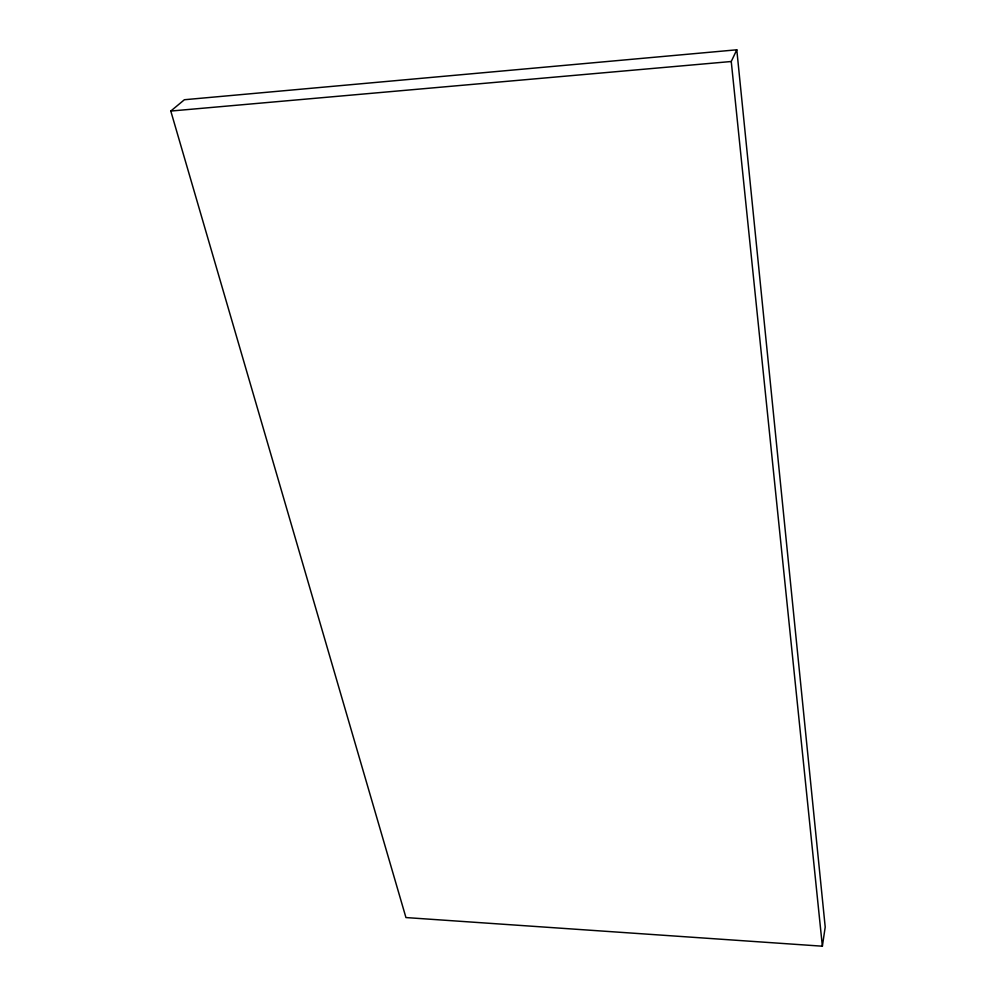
<?xml version="1.0" encoding="UTF-8"?>
<svg xmlns="http://www.w3.org/2000/svg" width="996" height="996" viewBox="0 0 996 996"><rect width="100%" height="100%" fill="white"/><g stroke="black" fill="none" stroke-linecap="round" stroke-linejoin="round"><path stroke-width="1.49" d="M822.372 946.2L825.211 927.064L736.791 49.8L184.397 99.737L170.789 111.054L405.945 917.565L822.372 946.2L731.251 61.503L736.791 49.8M170.789 111.054L731.251 61.503"/></g></svg>
